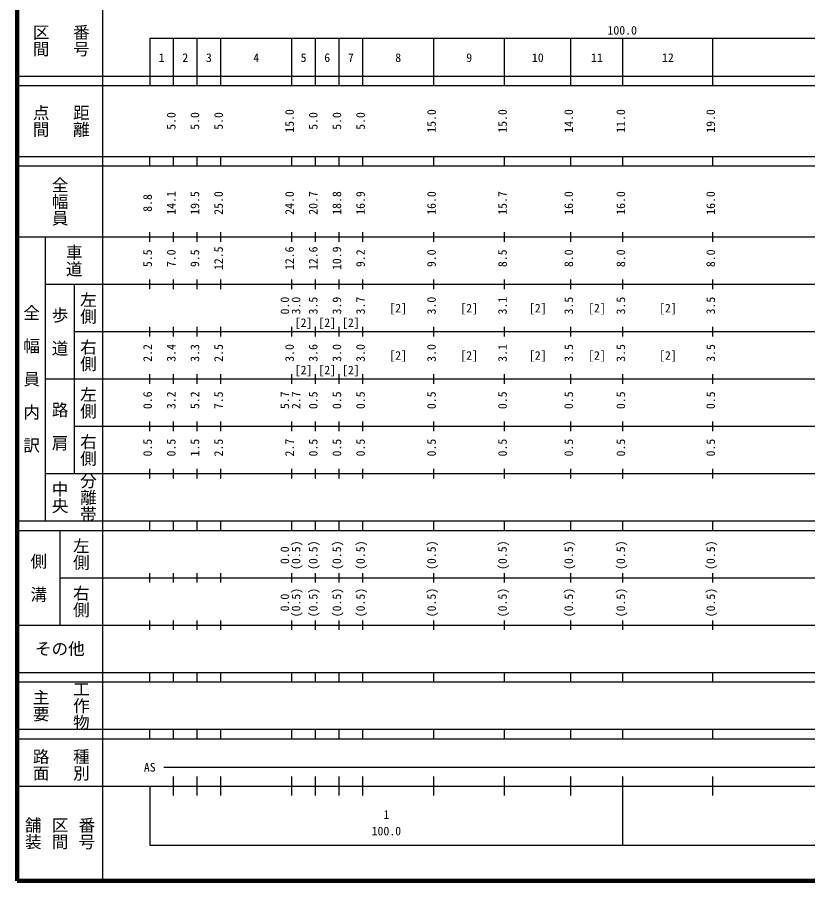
# Model space of a CAD drawing. Units: millimetres on the paper, enlarged 1000 times. Extents: x -21873655 to 680000, y -224376979 to 380000.
# Drawn here: x 40000 to 207049, y 20000 to 202409 of the extents above; entities that cross this region are included whole.
import ezdxf
from ezdxf.enums import TextEntityAlignment as Align

# ---------------------------------------------------------------- set-up
doc = ezdxf.new("R2010")
doc.units = ezdxf.units.MM
doc.header["$LTSCALE"] = 1000
doc.layers.add('M-TTL', color=2, linetype='Continuous', lineweight=140)
doc.layers.add('M-TTL-BAND', color=7, linetype='Continuous', lineweight=25)
doc.styles.add('@ＭＳ ゴシック', font='')
doc.styles.add('ＭＳ ゴシック', font='')
doc.styles.get('@ＭＳ ゴシック').set_extended_font_data('@MS Gothic')
doc.styles.get('ＭＳ ゴシック').set_extended_font_data('MS Gothic')

msp = doc.modelspace()

# ---------------------------------------------------------------- linework, layer by layer
at = {"layer": 'M-TTL'}
for p, q in [((40000, 380000), (40000, 20000)), ((40000, 20000), (680000, 20000))]:
    msp.add_line(p, q, dxfattribs=at)
at = {"layer": 'M-TTL-BAND'}
for p, q in [((58000, 370000), (58000, 20000)), ((68000, 198000), (579000, 198000)), ((68000, 198000), (68000, 188000)), ((73000, 188000), (73000, 198000)), ((78000, 188000), (78000, 198000)), ((83000, 188000), (83000, 198000)), ((98000, 188000), (98000, 198000)), ((103000, 188000), (103000, 198000)), ((108000, 188000), (108000, 198000)), ((113000, 188000), (113000, 198000)), ((128000, 188000), (128000, 198000)), ((143000, 188000), (143000, 198000)), ((157000, 188000), (157000, 198000)), ((168000, 188000), (168000, 198000)), ((187000, 188000), (187000, 198000)), ((40000, 190000), (579000, 190000)), ((40000, 188000), (579000, 188000)), ((40000, 173000), (579000, 173000)), ((68000, 171000), (68000, 173000)), ((73000, 171000), (73000, 173000)), ((78000, 171000), (78000, 173000)), ((83000, 171000), (83000, 173000)), ((98000, 171000), (98000, 173000)), ((103000, 171000), (103000, 173000)), ((108000, 171000), (108000, 173000)), ((113000, 171000), (113000, 173000)), ((128000, 171000), (128000, 173000)), ((143000, 171000), (143000, 173000)), ((157000, 171000), (157000, 173000)), ((168000, 171000), (168000, 173000)), ((187000, 171000), (187000, 173000)), ((40000, 171000), (579000, 171000)), ((68000, 155000), (68000, 157000)), ((73000, 155000), (73000, 157000)), ((78000, 155000), (78000, 157000)), ((83000, 155000), (83000, 157000)), ((98000, 155000), (98000, 157000)), ((103000, 155000), (103000, 157000)), ((108000, 155000), (108000, 157000)), ((113000, 155000), (113000, 157000)), ((128000, 155000), (128000, 157000)), ((143000, 155000), (143000, 157000)), ((157000, 155000), (157000, 157000)), ((168000, 155000), (168000, 157000)), ((187000, 155000), (187000, 157000)), ((40000, 156000), (579000, 156000)), ((46000, 96000), (46000, 156000)), ((46000, 146000), (579000, 146000)), ((52000, 146000), (52000, 106000)), ((68000, 145000), (68000, 147000)), ((73000, 145000), (73000, 147000)), ((78000, 145000), (78000, 147000)), ((83000, 145000), (83000, 147000)), ((98000, 145000), (98000, 147000)), ((103000, 145000), (103000, 147000)), ((108000, 145000), (108000, 147000)), ((113000, 145000), (113000, 147000)), ((128000, 145000), (128000, 147000)), ((143000, 145000), (143000, 147000)), ((157000, 145000), (157000, 147000)), ((168000, 145000), (168000, 147000)), ((187000, 145000), (187000, 147000)), ((68000, 135000), (68000, 137000)), ((73000, 135000), (73000, 137000)), ((78000, 135000), (78000, 137000)), ((83000, 135000), (83000, 137000)), ((98000, 135000), (98000, 137000)), ((103000, 135000), (103000, 137000)), ((108000, 135000), (108000, 137000)), ((113000, 135000), (113000, 137000)), ((128000, 135000), (128000, 137000)), ((143000, 135000), (143000, 137000)), ((157000, 135000), (157000, 137000)), ((168000, 135000), (168000, 137000)), ((187000, 135000), (187000, 137000)), ((52000, 136000), (579000, 136000)), ((46000, 126000), (579000, 126000)), ((68000, 125000), (68000, 127000)), ((73000, 125000), (73000, 127000)), ((78000, 125000), (78000, 127000)), ((83000, 125000), (83000, 127000)), ((98000, 125000), (98000, 127000)), ((103000, 125000), (103000, 127000)), ((108000, 125000), (108000, 127000)), ((113000, 125000), (113000, 127000)), ((128000, 125000), (128000, 127000)), ((143000, 125000), (143000, 127000)), ((157000, 125000), (157000, 127000)), ((168000, 125000), (168000, 127000)), ((187000, 125000), (187000, 127000)), ((68000, 115000), (68000, 117000)), ((73000, 115000), (73000, 117000)), ((78000, 115000), (78000, 117000)), ((83000, 115000), (83000, 117000)), ((98000, 115000), (98000, 117000)), ((103000, 115000), (103000, 117000)), ((108000, 115000), (108000, 117000)), ((113000, 115000), (113000, 117000)), ((128000, 115000), (128000, 117000)), ((143000, 115000), (143000, 117000)), ((157000, 115000), (157000, 117000)), ((168000, 115000), (168000, 117000)), ((187000, 115000), (187000, 117000)), ((52000, 116000), (579000, 116000)), ((46000, 106000), (579000, 106000)), ((68000, 105000), (68000, 107000)), ((73000, 105000), (73000, 107000)), ((78000, 105000), (78000, 107000)), ((83000, 105000), (83000, 107000)), ((98000, 105000), (98000, 107000)), ((103000, 105000), (103000, 107000)), ((108000, 105000), (108000, 107000)), ((113000, 105000), (113000, 107000)), ((128000, 105000), (128000, 107000)), ((143000, 105000), (143000, 107000)), ((157000, 105000), (157000, 107000)), ((168000, 105000), (168000, 107000)), ((187000, 105000), (187000, 107000)), ((40000, 96000), (579000, 96000)), ((68000, 94000), (68000, 96000)), ((73000, 94000), (73000, 96000)), ((78000, 94000), (78000, 96000)), ((83000, 94000), (83000, 96000)), ((98000, 94000), (98000, 96000)), ((103000, 94000), (103000, 96000)), ((108000, 94000), (108000, 96000)), ((113000, 94000), (113000, 96000)), ((128000, 94000), (128000, 96000)), ((143000, 94000), (143000, 96000)), ((157000, 94000), (157000, 96000)), ((168000, 94000), (168000, 96000)), ((187000, 94000), (187000, 96000)), ((40000, 94000), (579000, 94000)), ((49000, 94000), (49000, 74000)), ((49000, 84000), (579000, 84000)), ((68000, 83000), (68000, 85000)), ((73000, 83000), (73000, 85000)), ((78000, 83000), (78000, 85000)), ((83000, 83000), (83000, 85000)), ((98000, 83000), (98000, 85000)), ((103000, 83000), (103000, 85000)), ((108000, 83000), (108000, 85000)), ((113000, 83000), (113000, 85000)), ((128000, 83000), (128000, 85000)), ((143000, 83000), (143000, 85000)), ((157000, 83000), (157000, 85000)), ((168000, 83000), (168000, 85000)), ((187000, 83000), (187000, 85000)), ((68000, 73000), (68000, 75000)), ((73000, 73000), (73000, 75000)), ((78000, 73000), (78000, 75000)), ((83000, 73000), (83000, 75000)), ((98000, 73000), (98000, 75000)), ((103000, 73000), (103000, 75000)), ((108000, 73000), (108000, 75000)), ((113000, 73000), (113000, 75000)), ((128000, 73000), (128000, 75000)), ((143000, 73000), (143000, 75000)), ((157000, 73000), (157000, 75000)), ((168000, 73000), (168000, 75000)), ((187000, 73000), (187000, 75000)), ((40000, 74000), (579000, 74000)), ((40000, 64000), (579000, 64000)), ((68000, 62000), (68000, 64000)), ((73000, 62000), (73000, 64000)), ((78000, 62000), (78000, 64000)), ((83000, 62000), (83000, 64000)), ((98000, 62000), (98000, 64000)), ((103000, 62000), (103000, 64000)), ((108000, 62000), (108000, 64000)), ((113000, 62000), (113000, 64000)), ((128000, 62000), (128000, 64000)), ((143000, 62000), (143000, 64000)), ((157000, 62000), (157000, 64000)), ((168000, 62000), (168000, 64000)), ((187000, 62000), (187000, 64000)), ((40000, 62000), (579000, 62000)), ((40000, 52000), (579000, 52000)), ((68000, 50000), (68000, 52000)), ((73000, 50000), (73000, 52000)), ((78000, 50000), (78000, 52000)), ((83000, 50000), (83000, 52000)), ((98000, 50000), (98000, 52000)), ((103000, 50000), (103000, 52000)), ((108000, 50000), (108000, 52000)), ((113000, 50000), (113000, 52000)), ((128000, 50000), (128000, 52000)), ((143000, 50000), (143000, 52000)), ((157000, 50000), (157000, 52000)), ((168000, 50000), (168000, 52000)), ((187000, 50000), (187000, 52000)), ((40000, 50000), (579000, 50000)), ((71000, 44000), (565000, 44000)), ((73000, 38000), (73000, 42000)), ((78000, 38000), (78000, 42000)), ((83000, 38000), (83000, 42000)), ((98000, 38000), (98000, 42000)), ((103000, 38000), (103000, 42000)), ((108000, 38000), (108000, 42000)), ((113000, 38000), (113000, 42000)), ((128000, 38000), (128000, 42000)), ((143000, 38000), (143000, 42000)), ((157000, 38000), (157000, 42000)), ((168000, 27500), (168000, 42000)), ((187000, 38000), (187000, 42000)), ((40000, 40000), (579000, 40000)), ((68000, 40000), (68000, 27500)), ((68000, 27500), (579000, 27500))]:
    msp.add_line(p, q, dxfattribs=at)

# ---------------------------------------------------------------- texts
at = {"layer": 'M-TTL-BAND', "style": '@ＭＳ ゴシック'}
for s, p in [('番号', (53500, 197500)), ('区間', (45000, 197500)), ('点間', (45000, 180500)), ('距離', (53500, 180500)), ('全幅員', (49000, 163500)), ('車道', (52000, 151000)), ('左側', (55000, 141000)), ('全\u3000幅\u3000員\u3000内\u3000訳', (43000, 126000)), ('歩\u3000道', (49000, 136000)), ('右側', (55000, 131000)), ('左側', (55000, 121000)), ('路\u3000肩', (49000, 116000)), ('右側', (55000, 111000)), ('分離帯', (55000, 101000)), ('中央', (49000, 101000)), ('左側', (53500, 89000)), ('側\u3000溝', (44500, 84000)), ('右側', (53500, 79000)), ('主要', (45000, 57000)), ('工作物', (53500, 57000)), ('路面', (45000, 44500)), ('種別', (53500, 44500)), ('舗装', (43333, 30000)), ('区間', (49000, 30000)), ('番号', (54667, 30000))]:
    msp.add_text(s, height=2566, rotation=270, dxfattribs=at).set_placement(p, align=Align.MIDDLE_CENTER)
at = {"layer": 'M-TTL-BAND', "style": 'ＭＳ ゴシック'}
for s, p in [('100.0', (167844, 198195)), ('1', (70500, 192405)), ('2', (75500, 192405)), ('3', (80500, 192405)), ('4', (90500, 192405)), ('5', (100500, 192405)), ('6', (105500, 192405)), ('7', (110500, 192405)), ('8', (120500, 192405)), ('9', (135500, 192405)), ('10', (150000, 192405)), ('11', (162500, 192405)), ('12', (177500, 192405)), ('[2]', (120500, 139500)), ('[2]', (135500, 139500)), ('[2]', (150000, 139500)), ('[2]', (162500, 139500)), ('[2]', (177500, 139500)), ('[2]', (100500, 136420)), ('[2]', (105500, 136420)), ('[2]', (110500, 136420)), ('[2]', (120500, 129500)), ('[2]', (135500, 129500)), ('[2]', (150000, 129500)), ('[2]', (162500, 129500)), ('[2]', (177500, 129500)), ('[2]', (100500, 126420)), ('[2]', (105500, 126420)), ('[2]', (110500, 126420)), ('AS', (68000, 42500)), ('1', (118000, 32523)), ('100.0', (118000, 29033))]:
    msp.add_text(s, height=1833, dxfattribs=at).set_placement(p, align=Align.BOTTOM_CENTER)
for s, p in [('15.0', (99000, 180500)), ('15.0', (129000, 180500)), ('15.0', (144000, 180500)), ('14.0', (158000, 180500)), ('11.0', (169000, 180500)), ('19.0', (188000, 180500)), ('5.0', (74000, 180500)), ('5.0', (79000, 180500)), ('5.0', (84000, 180500)), ('5.0', (104000, 180500)), ('5.0', (109000, 180500)), ('5.0', (114000, 180500)), ('8.8', (69000, 163174)), ('14.1', (74000, 163174)), ('19.5', (79000, 163174)), ('25.0', (84000, 163174)), ('24.0', (99000, 163174)), ('20.7', (104000, 163174)), ('18.8', (109000, 163174)), ('16.9', (114000, 163174)), ('16.0', (129000, 163174)), ('15.7', (144000, 163174)), ('16.0', (158000, 163174)), ('16.0', (169000, 163174)), ('16.0', (188000, 163174)), ('7.0', (74000, 151500)), ('12.5', (84000, 151500)), ('12.6', (99000, 151500)), ('12.6', (104000, 151500)), ('10.9', (109000, 151500)), ('9.2', (114000, 151500)), ('9.0', (129000, 151500)), ('8.0', (158000, 151500)), ('8.0', (169000, 151500)), ('8.0', (188000, 151500)), ('5.5', (69000, 151500)), ('9.5', (79000, 151500)), ('8.5', (144000, 151500)), ('0.0', (98000, 141500)), ('3.0', (100370, 141500)), ('3.5', (104000, 141500)), ('3.9', (109000, 141500)), ('3.7', (114000, 141500)), ('3.0', (129000, 141500)), ('3.1', (144000, 141500)), ('3.5', (158000, 141500)), ('3.5', (169000, 141500)), ('3.5', (188000, 141500)), ('2.2', (69000, 131500)), ('3.4', (74000, 131500)), ('3.3', (79000, 131500)), ('2.5', (84000, 131500)), ('3.0', (99000, 131500)), ('3.6', (104000, 131500)), ('3.0', (109000, 131500)), ('3.0', (114000, 131500)), ('3.0', (129000, 131500)), ('3.1', (144000, 131500)), ('3.5', (158000, 131500)), ('3.5', (169000, 131500)), ('3.5', (188000, 131500)), ('0.6', (69000, 121500)), ('3.2', (74000, 121500)), ('5.2', (79000, 121500)), ('7.5', (84000, 121500)), ('5.7', (98000, 121500)), ('2.7', (100370, 121500)), ('0.5', (104000, 121500)), ('0.5', (109000, 121500)), ('0.5', (114000, 121500)), ('0.5', (129000, 121500)), ('0.5', (144000, 121500)), ('0.5', (158000, 121500)), ('0.5', (169000, 121500)), ('0.5', (188000, 121500)), ('0.5', (69000, 111500)), ('0.5', (74000, 111500)), ('1.5', (79000, 111500)), ('2.5', (84000, 111500)), ('2.7', (99000, 111500)), ('0.5', (104000, 111500)), ('0.5', (109000, 111500)), ('0.5', (114000, 111500)), ('0.5', (129000, 111500)), ('0.5', (144000, 111500)), ('0.5', (158000, 111500)), ('0.5', (169000, 111500)), ('0.5', (188000, 111500)), ('(0.5)', (100370, 88764)), ('(0.5)', (104000, 88764)), ('(0.5)', (109000, 88764)), ('(0.5)', (114000, 88764)), ('(0.5)', (129000, 88764)), ('(0.5)', (144000, 88764)), ('(0.5)', (158000, 88764)), ('(0.5)', (169000, 88764)), ('(0.5)', (188000, 88764)), ('0.0', (98000, 88764)), ('0.0', (98000, 78764)), ('(0.5)', (100370, 78764)), ('(0.5)', (104000, 78764)), ('(0.5)', (109000, 78764)), ('(0.5)', (114000, 78764)), ('(0.5)', (129000, 78764)), ('(0.5)', (144000, 78764)), ('(0.5)', (158000, 78764)), ('(0.5)', (169000, 78764)), ('(0.5)', (188000, 78764))]:
    msp.add_text(s, height=1833, rotation=90, dxfattribs=at).set_placement(p, align=Align.BOTTOM_CENTER)
msp.add_text('その他', height=2566, dxfattribs=at).set_placement((49000, 69000), align=Align.MIDDLE_CENTER)

doc.saveas('drawing.dxf')
